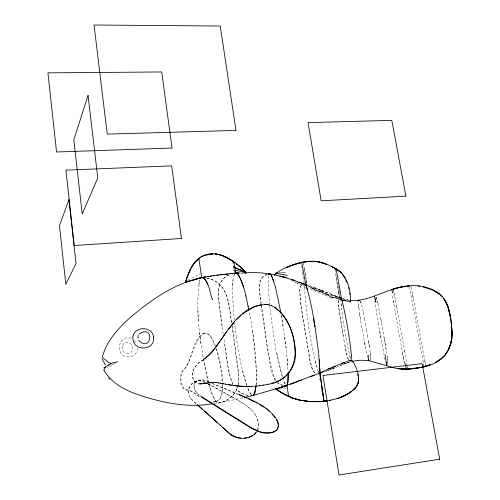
<?xml version="1.0" encoding="UTF-8"?>
<svg xmlns="http://www.w3.org/2000/svg" width="500" height="500" viewBox="0 0 500 500"><rect width="100%" height="100%" fill="white"/><g stroke="black" fill="none" stroke-linecap="round" stroke-linejoin="round"><path stroke-width="0.38" stroke-dasharray="2.5 1.88" d="M232.475 294.125C232.812 287.538 231.806 280.281 234.706 274.175M137.219 348.206C137.688 358.106 122.681 360.356 119.975 350.856C116.919 343.731 124.794 334.275 132.088 338.994M232.113 326.337L238.394 372.744L238.475 383.488L238.556 372.887L232.256 325.925M317.787 370.913L318.756 373.325C310.512 344.913 306.062 315.138 304.513 285.613M304.431 287.738L304.862 285.594M232.55 286.038L233.069 279.694M306.788 283.288L303.875 266.256L304.194 267.944M256.106 384.694L256.244 383.162C256.844 359.012 253.575 334.913 249.194 311.206M256.069 385.337L256.363 375.056L255.994 364.819L253.95 342.075L252.25 329.312M199.806 280.113C194.331 314.312 201.112 349.556 208.588 383.013M268.775 275.531L268.269 284.831L268.562 292.069M338.488 300.45L338.669 306.781M338.413 300.231L338.481 305.956L344.219 341.844M387.8 364.375L387.494 357.656L387.863 364.344M214.031 403.525C225.869 403.713 237.075 394.913 238.55 382.994M238.375 384.056L238.438 383.7L237.712 386.581M219.55 284.662C216.725 298.444 221.031 312.506 222.106 326.256M231.812 322.863C228.938 310.094 230.094 294.188 219.562 284.606C221.625 281.219 224.525 276.381 229.037 274.887M198.681 284.775L199.812 280.131M306.331 282.575L306.219 279.925M237.581 387.163L236.569 389.625C239.9 392.925 244.4 394.888 249.025 395.494C244.469 394.719 240.037 392.744 236.762 389.438L236.569 389.625M257.512 429.919C259.175 426.037 258.331 421.644 256.831 417.863M257.669 430.119C259.562 425.569 258.231 420.4 256.094 416.188M208.769 381.9C196.056 374.875 188.113 386.494 199.381 395.569M194.856 382.469C192.819 387.156 195.85 392.381 199.55 395.262M138.231 335.869L138.975 334.513M236.762 389.438L234.825 392.938L231.444 396.894M234 275.344L234.669 274.25M370.194 359.475L370.575 357.544L370.225 352.537L370.613 357.525L370.181 359.544M194.694 382.775C197.456 378.55 203.337 380.662 207.256 381.737M231.612 396.719L227.75 399.725L223.369 401.838L218.644 402.962L216.644 402.356C212.319 397.062 210.681 390.2 208.787 383.762M203.344 359.831C194.288 363.775 186.544 377.512 197.725 383.656M203.6 359.862C194.762 363.681 187.619 376.119 196.912 383.331M115.594 363.212L108.588 367.325L107.144 367.281M187.763 280.487L199.731 273.644M215.381 345.731C201.375 310.975 193.062 356.769 185.956 367.463C179.181 372.6 179.775 383.113 184.488 389.35C190.131 389.85 195.075 392.575 199.269 396.494M204.088 333.212C190.012 340.931 193.869 361.538 181.95 371.531C179.344 376.95 179.419 388.506 186.469 390.112C192.013 389.919 195.644 394.806 199.981 397.444M267.1 274.331C255.194 278.762 260.844 294.113 261.106 303.444M267.069 274.319C254.85 278.7 260.444 294.131 260.925 303.619M228.956 274.881C222.944 277.462 218.581 283.55 218.538 290.181C218.312 304.9 221.388 319.413 223.119 333.975M324.387 372.05L334.219 368.144M215.837 348.556C219.7 360.525 222.013 373.056 222.288 385.65C222.256 391.369 222.062 399.856 215.281 401.706C223.231 399.963 222.85 389.787 222.725 383.425M345.875 363.244L340.169 365.213L350.869 361.525L333.431 368.325M346.587 363L350.869 361.519M327.812 370.25L330.656 369.281M331.362 369.038L334.206 368.069M326.1 370.8L330.5 369.319M242.763 397.875L218.644 402.962L216.644 402.337C207.6 388.787 206.312 371.644 202.869 356.081M203.581 333.319C210.35 332.219 212.769 341.019 214.887 345.831M212.688 401.994L214.269 401.875L212.669 401.919M213.75 401.962L215.794 401.613M298.45 283.263L297.006 283.163L302.881 285.131L304.538 284.894M279.044 272.962L285.85 272.113L279.106 272.913M279.331 389.012L286.038 388.275M111.838 364.744L113.206 364.619M321.525 291.131L323.025 291.044L340.95 298.081L338.631 298.075M321.481 290.963L323.025 291.044L340.95 298.081L338.738 297.894M301.887 284.538L303.875 284.806M330.913 298.05L332.35 298.256M321.506 290.769L323.025 291.044L309.281 285.462M335.681 297L340.95 298.081L329.325 294.188M283.425 385.55L278.925 384L276.613 382.344M342.769 298.85L346.356 299.669M347.075 299.831L349.225 300.325M282.806 385.337L279 383.856L277.325 382.625M206.794 278.075C211.681 278.969 216.262 281.312 219.9 284.681M206.719 278.075C228.612 281.675 229.05 306.219 231.669 323.25M342.35 298.456L349.938 300.481M340.681 298.075L339.4 296.812L338.612 292.262M330.788 295.275L340.95 298.081M314.312 288.612L323.025 291.044L312.875 287.069M314.175 288.087L323.025 291.044M204.938 382.394C195.225 376.4 184.737 387.069 189.737 396.8M205.075 382.581C196.656 377.163 186.125 385.481 189.013 394.881M302.881 285.131L304.506 285.769M324.4 294.688C318.663 292.55 313.194 290.837 308.056 287.488M238.794 394.356L212.181 383.219M238.619 394.656L211.312 383.231M294.156 281.8L296.438 282.887M290.975 280.238L293.519 281.488M207.469 383.656L235 398.594M325.094 295.044L330.619 297.9M208.512 384.056L234.85 398.4L244.788 404.581M237.419 399.862L244.638 404.387L250.625 409.081M314.95 372.944L313.569 371.7L312.156 368.981L309.862 360.412L300.644 304L299.544 289.875L300.256 286.531L302.162 284.656L300.562 286.294L299.731 290.525L301.112 306.363L310.031 360.412L312.119 368.219L313.575 371.325L314.988 372.831M246.781 405.913L252.113 410.506M360.081 300.956L361.419 303.506L363.719 313.769M360.112 300.994L361.931 305.381M194.037 401.875L196 403.594M196.131 403.794L190.756 398.419L192.394 400.363M251.962 410.312L254.475 413.344M340.363 298.206L339.706 297.419M275.3 380.631C270.188 371.562 270.012 360.594 267.906 350.6A1507.138 824.294 65.8 0 1 261.856 310.363L261.031 304.369M134.45 340.562L136.681 344.169M275.556 380.425C265.95 356.394 266.112 329.45 261.212 304.194M254.325 413.144L255.419 414.819M189.613 396.606L190.888 398.619M376.012 297.05L377.925 303.356L377.744 302.519L381.475 322.419M375.944 297.025L377.594 301.962M255.263 414.625L256.244 416.388M284.05 382.025L285.531 384.925C275.963 361.35 273.9 335.4 270.188 310.406M348.387 359.725L346.544 354.062L344.281 341.825M348.381 359.462L347.1 355.856L344.938 345.581M232.994 384.894C226.806 370.012 226.469 353.462 223.731 337.75M232.787 384.306C227.631 371.744 227.169 357.856 224.706 344.644M413.288 298.15L411.044 286.537A1.419 1.338 43.9 0 0 410.669 286.131M411.106 286.737L411.031 286.55A1.412 1.325 48 0 0 410.656 286.144M393.094 290.062L394.288 294.269L394.075 293.387M393.137 290.238L393.444 291.112M216.337 348.456C219.869 359.306 222 370.619 222.681 382.006M303.125 263.206L303.65 265.219M282.356 377.094L276.637 352.656M349.831 356.225L350.588 359.069C345.944 339.919 342.694 320.387 340.781 300.775M242.456 370.4L247.087 386.512C241.7 370.613 238.869 354 236.319 337.45M367.544 357.713L361.275 324.981L358.106 301.7M315.269 361.375L316.613 366.875M339.55 298.163L335.181 270.138M385.05 359.762L378.45 324.338M404.35 362.912L392.125 294.331M404.606 364.212L402.075 351.056M394.15 293.625L394.725 296.481M394.719 296.5L395.456 300.275M423.65 364.331L423.881 365.569L409.531 287.013M364.312 342.287L365.312 347.45M395.45 300.287L397.156 309.375M412.569 294.337L425.525 364.637M424.812 360.694L425.619 365.119M304.431 269.225L306.106 279.225M363.444 312.438L364.544 318.581M404.556 350.438L407.413 367.956L407.319 366.887M396.613 306.488L405.069 353.406M281.35 315.25L283.194 326.463M379.619 331.062L380.819 337.794M321.675 390.569L321.925 391.994M380.788 318.719L384.894 342.006M364.569 318.556L365.519 324.119M365.55 324.1L366.519 329.9M384.263 338.25L387.619 358.537M366.55 329.881L367.519 335.694M321.069 387.069L321.55 389.856M367.544 335.675L369.5 347.506M343.219 335.994L338.731 308.019M393.125 300.744L393.856 305.138M385.169 343.512L386.175 349.5M378.456 324.338L374.794 301.044M368.494 341.262L370.325 353.356M339.575 293.156L340.444 298.375M281.419 315.444L286.188 348.4L287.887 367.562M339.45 292.413L337.925 282.913M338.544 292.356L335.719 274.45M318.981 374.188L319.856 379.681M250.3 317.262L250.381 317.75M304.194 283.419L302.15 269.662M359.588 314.137L360.375 319.344M407.206 365.962L407.306 366.644M323.137 389.119L323.194 389.519M284.762 337.294L286.181 348.619M233.9 269.081L234.288 271.731M234.275 272.137L233.888 269.356M233.412 265.663L233.744 268.006M233.388 265.7L233.706 268.069M236.294 337.463L234.531 323.456M358.462 305.763L358.944 309.556M301.706 266.175L301.875 267.587M199.631 332.275L201.081 344.237M341.019 303.8L341.444 307.806M234.237 320.412L232.456 294.119M269.669 305.181L268.55 292.062M269.731 305.925L270.2 310.406M287.225 358.506L288.094 372.694M197.919 309.681L198.562 320.625M122.231 346.556C120.494 353.175 131.344 356.6 132.625 349.256C134.344 342.656 123.525 339.237 122.231 346.556M251.375 394.775L249.319 391.75L247.644 387.819L249.325 391.725L251.369 394.762M233.125 263.6L232.969 262.331L233.125 263.625"/><path stroke-width="0.75" d="M288.137 373.444C287.919 377.475 288.906 382.062 286.731 385.669L281.337 387.1L287.056 385.556L286.969 385.213L323.9 371.544M358.35 381.325L358.331 380.069M358.569 379.95C357.544 390.319 345.906 395.581 337.219 398.606M451.781 338.162C452.394 327.413 450.794 316.556 447.713 306.269M451.744 336L451.769 330.1M323.556 397.463C320.719 382.544 319.562 367.694 318.612 352.594C315.325 329.675 312.85 306.281 305.619 284.212L307.694 290.262M319.9 372.906L319.363 359.694M278.35 425.469L277.856 428.181M255.975 386.075L254.613 393.675L253.162 395.444L244.994 397.35M256 386.044L254.613 393.7L253.162 395.444L251.781 395.462L253.162 395.444L286 385.881M138 338.175L138.231 335.869M245.581 273.113C244.938 270.325 239.256 266.363 236.525 263.869M368.25 355.138L368.525 360.531L360.231 360.213L351.587 361.275M368.638 359.856L368.525 360.531L394.906 368.069C404.581 370.194 414.538 368.812 424.1 366.775L429.844 364.862M309.337 401.506L299.837 400.206L293.106 398.338L282.488 393.256L275.831 388.906L276.369 388.656M103.963 370.269L104.3 368.644L106.125 366.344L109.094 365M451.631 338.9L450.55 344.069L448.394 349.819M451.512 338.956L450.412 344.131L448.225 349.888M306.569 283.894L305.9 284.881C286.762 277.281 266.481 271.056 245.444 272.906M187.031 281.913L185.606 282.3C188.162 273.762 191.388 263.519 199.062 258.7M357.85 383.669L358 383.131M186.55 279.169L185.606 282.3M187.069 277.525L190.381 269.513M257.406 430.613C255.019 435.394 249.6 437.85 244.475 438.263A24.362 20.994 -39.6 0 1 236.606 437.512C229.775 435.456 225.275 429.531 220.113 425.006M287.231 385.763L286.731 385.669L286.969 385.213M277.156 429.4C281.4 422.488 273.913 415.494 269.4 410.894C260.731 403.369 249.806 399.188 239.425 394.619M191.431 267.45L194.975 262.106L199.044 258.2M448.031 350.438L445.481 354.769L441.475 358.675L436.181 362.15M286.731 385.669L287.594 384.206L288.181 374.888M447.856 350.513L445.281 354.856L441.231 358.775L435.887 362.275M202.15 277.387L198.094 278.681L201.644 277.469L198.844 258.356L199.319 258.506M274.244 275.106L274.681 274.569M274.469 274.938L275.019 274.325M222.175 338.062L215.981 346.956M222.556 337.506L226.663 331.7M215.081 348.225L211.969 352.269M228.019 329.825L234.625 321.675M324.444 400.719L323.85 401.256L330.831 400.206M211.569 352.769L205.037 358.794M277.35 429.113C275.481 431.875 272.038 432.85 268.875 433.094A25.25 18.219 33.3 0 1 260.613 432.281L251.825 428.537L201.506 397.156M355.037 387.875L353.425 389.494M254.394 434.094L255.688 432.794M236.681 319.506L241.069 315.413M275.825 273.519L276.325 273.069M276.369 273.012L276.106 273.263L277.606 273.087M274.519 274.756C281.65 268.363 291.2 265.338 300.281 262.825M276.031 273.344L287.319 275.338M352.413 390.556C361.85 384.762 358.762 372.837 354.725 364.719A16.081 14.569 68.5 0 0 353.006 362.013M351.156 391.55L346.994 394.412L339.956 397.681M351.287 391.506L349.925 392.656M198.863 258.356L193.831 263.65L190.344 269.538A74.194 66.4 62.3 0 0 187.594 275.912A60.306 54.219 60.9 0 0 185.856 281.469L185.675 282.213L197.325 278.906M242.6 314.181L244.131 312.956M139.35 333.831C154.938 323.862 151.562 353.469 138.644 340.331M301.712 262.625L301.331 262.625L302.575 262.188M203.819 359.475C225.481 342.131 234.913 303.4 268.131 304.637M276.344 430.219L273.369 431.944L269.069 432.8A25.263 18.219 33.3 0 1 260.8 431.981L252.013 428.237L200.613 396.056M244.675 312.569L254.331 306.769L261.344 304.606M233.319 261.85C238.069 263.894 242.331 268.762 246.025 272.787M198.725 258.456L200.45 257.238M320.969 372.531C330.781 367.663 341.012 363.694 351.287 359.894L353.006 362.013M349.038 393.194L342.344 396.7L337.113 398.638M252.85 435.269L249.037 437.113M200.294 257.362L203.744 255.6M200.144 257.494C209.694 251.1 221.962 253.625 230.863 259.837M323.95 401.1L324.137 401.05M108.431 364.969L112.85 362.769L117.987 361.812M288.85 396.2L285.025 394.569L278.012 390.444A77.6 21.45 32.5 0 0 276.431 389.306L276.094 389.069L287.056 385.556L288.519 396.306L291.306 397.544M288.562 396.294L284.781 394.65L277.887 390.487A92.031 29.787 31.5 0 1 276.35 389.338L276.012 389.094M335.625 268.956L336.15 268.781L339.8 271.3M286.119 267.706L286.556 267.444M286.325 267.613L294.237 264.444L302.081 262.362M287.137 267.238L290.1 266.025M398.256 368.675L405.669 369.281L420.2 367.45M405.481 363.837L406.231 369.05L405.7 369.275L415.262 368.488L424.119 366.812C441.481 363.363 453.606 349.494 452.081 331.463C450.8 318.031 450.238 301.8 438.363 292.994C424.831 283.75 407.25 283.969 392.331 289.394M204.731 255.369L203.137 255.963M290.312 384.375L296.756 382.05M290.975 265.65C297.644 263.131 304.694 261.312 311.863 261.319M405.969 369.169L406.669 368.919M424.925 366.494L425.337 366.35L424.1 366.775L424.5 366.662A1.456 1.375 54.1 0 0 425.613 365.613A1.45 1.363 57.4 0 1 424.5 366.662L423.675 366.938M283.938 386.262L287 385.213L287.556 385.513M105.194 367.256L105.7 367.238M427.2 365.719L430.2 364.712M271.856 383.225C307.481 374.975 297.262 323.35 274.35 307.006M103.856 367.694L105.006 367.319M275.919 389.05L280.538 387.344M193.175 280.087L201.644 277.469L218.931 274.925L235.669 273.181L233.837 261.656L231.213 259.994M369.144 360.344L368.525 360.531L368.212 360.037L368.525 360.531L369.137 360.369M326.981 400.838L319.531 401.631L310.4 401.562M204.875 255.25L212.95 253.856M392.075 289.581L399 287.562M297.306 381.413L301.725 380.144M322.444 389.569L323.713 401.294L326.756 400.906M309.862 376.725L314.294 375.469M337.325 398.575L329.431 400.438M267.738 384.294C284.513 382.581 297.45 367.413 295.156 350.425C294.088 333.369 287.631 313.375 271.181 305.475M301.35 262.619L302.294 262.406M206.388 254.881L208.1 254.494M303.075 262.144C310.856 260.575 319.125 260.887 326.469 264.094M333.075 367.287L335.188 366.838M263.525 385.125L267.969 384.306M341.912 363.156L344.888 362.575M335.669 269L339.588 271.456M404.25 286.512C385.625 289.181 369.344 301.625 350.069 300.519M203.719 383.425L213.875 382.419M401.15 287.188L405.55 286.506M204.306 277.2L205.787 276.962M207.269 276.725L208.756 276.481M210.238 276.244L211.725 276.006M213.206 275.769L214.688 275.525M216.912 275.169L218.4 274.925M328.244 368.762L331.938 368.175M203.631 277.344L205.156 277.119M259.306 385.737L263.756 385.138M303.831 262.05L311.762 261.394M244.325 438.056L246.788 437.713M406.562 286.231L408.869 285.95M212.494 403.713C187.306 408.225 161.75 402.6 137.844 394.631C124.481 389.994 111.3 382.925 103.963 370.281M288.369 396.356L288.425 396.35A0.844 0.769 72.2 0 0 288.706 396.25M407.831 286.238L409.35 286.056M219.938 274.769L222.244 274.525M225.325 274.206L227.631 273.962M229.944 273.719L232.25 273.481M209.856 254.213L212.769 254M200.012 383.925L211.756 382.419M202.1 383.762L198.269 383.825M255.15 386.144L259.538 385.75M220.475 274.744L223.931 274.431M323.675 401.256L310.531 401.525M323.537 401.294L319.637 401.6A88.756 81.075 60.4 0 1 307.594 401.331L299.919 400.181L293.163 398.325M240.362 273.075L234.919 272.975M255.381 386.156L251.106 386.369A120.388 110.787 -68.8 0 1 243.512 386.356A117.969 108.594 -69.2 0 1 233.794 385.525M198.688 258.488L198.744 258.488A0.831 0.756 53.1 0 1 199.194 258.6M245.994 272.894L241.631 273.044M238.444 273.081L235.331 273.156A0.806 0.744 52.8 0 1 234.694 272.956M274.794 274.531L275.919 274.5M238.8 273.125L235.331 273.156L237.006 273.263C244.619 283.812 245.944 297.613 248.906 309.994M349.169 360.55L351.725 360.744M340.725 298.762L341.444 299.669L342.975 300.188L346.075 300.331M406.231 369.05L398.569 368.556M313.294 261.344L317.413 261.737M334.225 366.575L335.331 366.65M313.169 261.438L316.556 261.781M213.619 382.4L216.106 382.569M235.637 273.181L237.006 273.269L238.969 275.688L241.144 280.356L243.519 287.375M309.569 401.438L300 400.156L291.669 397.713M305.569 284.212L305.837 284.887C311.15 286.35 314.85 291.575 320.613 291.3M319.163 291.181L325.706 293.875L332.1 297.337L333.575 297.462M264.55 304.269L267.906 304.569L271.4 305.538M215.206 254.081L216.656 254.219M215.219 253.894L217.881 254.281M215.85 382.556L218.431 382.863M342.975 300.188L350.412 301.781C350.938 291.794 348.456 281.381 342.069 273.525M332.1 297.337L335.625 297.894L341.912 300.125L341.525 299.056M218.175 382.844L220.844 383.25M231.2 385.125L225.644 384.175M228.25 384.656L234.037 385.538A117.894 108.544 -69.2 0 0 240.275 386.181A120.312 110.731 -68.8 0 0 251.344 386.381M220.594 383.237L223.337 383.706M223.088 383.688L225.888 384.188M318.006 262.013L319.244 262.25M298.188 282.387L301.938 283.119M235.212 270.287L245.662 272.337M418.156 285.944L419.594 286.238M423.188 286.981L432.65 289.975L439.306 294.05M318.081 261.825L320.006 262.225M280.969 276.425L284.419 277.156M303.206 283.688L304.413 283.95M279.675 276.075L286.425 277.575M218.244 254.506L218.769 254.644M320.475 262.488L324.725 263.719M319.988 373.9L320.469 374.119M218.4 254.387L223.081 255.963A57.381 53.225 57.3 0 1 228.169 258.369L234.938 262.669M320.644 262.362L327.675 264.681L333.881 267.594M325.706 293.875L328.612 294.675M312.131 288L313.587 288.406M292.031 279.525L294.9 280.456M219.806 254.913L220.85 255.256M290.344 397.3L288.15 396.062M325.319 263.906L326.244 264.256M221.375 255.425L222.438 255.837M293 398.3L290.694 397.4M239.25 394.919L242.381 396.244M222.975 256.044L230.731 259.931M243 396.512L244.862 397.312M245.481 397.581L246.7 398.125M248.525 398.944L254.387 401.744M331.325 266.413L331.775 266.625M111.312 363.656L108.794 362.381L103.675 358.619L102.35 356.9C106.519 341.544 117.244 329.425 128.688 318.894C149.856 300.7 173.6 283.75 201.337 277.681L201.394 277.675A0.844 0.769 55.2 0 0 201.988 277.275M255.756 402.444L257.125 403.15M331.987 266.475L336.163 268.781L341.781 299.762M333.762 267.675L332.4 266.956M434.944 291.481L437.431 292.85M259.681 404.538L264.081 407.206M334.531 267.975L339.706 271.381M334.412 268.056L335.9 268.956M233.519 261.894L234.806 262.775M231.494 260.475L231.912 260.775M265.944 408.506L269.212 411.194M236.412 263.962L237.438 264.769M339.812 271.306L340.519 271.881M438.056 293.194L439.162 294.144M197.162 404.675L202.45 409.35M440.406 295.006L442.056 296.438M217.575 422.825L198.069 405.363M239.4 266.388L242.044 268.762M220.25 425.206L204.544 411.181M222.644 427.325L231.619 435.1L236.462 437.306A24.356 20.987 -39.6 0 0 241.062 438.088M340.419 271.956L341.763 273.225M243.2 269.894L245.881 272.894M340.506 272.044L341.506 273.131M272.2 414.194L274.919 417.5M105.381 364.963L102.025 358.85M443.3 298.256L444.663 300L447.5 305.55M443.413 298.188L447.587 305.5M342.45 274.262L345 278.256M342.287 274.381L342.644 274.887M108.7 377.956L109.569 379.212M351.287 359.894L351.675 360.544M276.381 419.744L277.013 420.85M207.725 284.538L205.369 279.919L203.212 277.613L201.337 277.681C209.037 277.919 209.862 294.775 212.6 299.837L212.569 299.731M374.663 296.85L374.394 296.3L375.838 301.756L375.15 298.694M391.806 289.619L392.681 293.231M345.763 279.812L346.906 282.5M277.25 421.388L278.169 424M273.744 281.25L270.7 274.225L269.575 273.831L268.319 274.075L269.575 273.831L270.7 274.256L272.106 276.75L275.587 287.631M447.8 306.212L450.444 317.331M348.694 287.525L349.075 288.9M301.706 262.35L305.837 284.887M341.919 300.15C346.613 319.344 349.837 338.938 351.763 358.6M350.225 301.05L350.412 301.781M275.556 287.606L281.006 313.219M357.7 374.244L358.025 375.669M245.812 295.75L245.888 296.1M248.125 305.925L248.206 306.363M313.494 318.094L314.975 326.894M319.956 373.812L321.675 384.656M321.706 384.644L322.413 389.575M385.331 354.944L386.55 365.469L386.394 362.656M323.038 393.906L323.981 401.219M358.294 377.119L358.481 378.556M323.856 400.125L323.956 401.144M451.244 323.544L451.594 327.912M349.794 292.944L349.9 294.3M301.525 262.488A2.006 1.819 54.5 0 1 302.262 262.575M335.775 268.919A1.419 1.312 52 0 1 336.031 268.869M153.537 337C155.631 350.094 134.525 352.156 133 339.619C130.988 326.587 151.956 324.55 153.537 337M358.181 300.394L358.075 301.094L358.181 300.394L359.456 300.6L358.181 300.394M88.062 95.45L73.825 139.856L82.225 213.969L97.769 177.862L88.062 95.45M68.956 199.775L59.469 225.606L65.8 284.294L76.019 263.562L68.956 199.775M439.688 459.212L339.025 475L322.95 375.481L422.144 363.631L439.688 459.212M181.469 238.475L74.237 245.538L65.888 170.138L171.675 165.856L181.469 238.475M405.931 196.119L321.15 200.825L308.044 122.606L391.781 120.375L405.931 196.119M172.037 148.044L56.556 152L47.919 72.85L161.725 71.956L172.037 148.044M235.981 130.406L107.238 134.113L94.019 25L220.25 26.037L235.981 130.406M392.419 289.706L391.669 289.644L392.406 289.713M245.138 271.737L234.825 267.738L245.119 271.737"/></g></svg>
